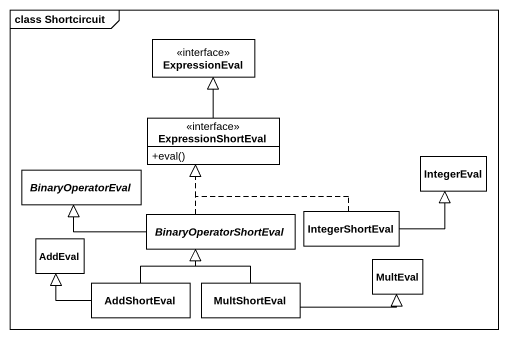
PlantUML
@startuml
mainframe class Shortcircuit
hide circle
hide empty members
skinparam classAttributeIconSize 0
interface ExpressionEval #FFFFFF
interface ExpressionShortEval #FFFFFF {
  +eval()
}
abstract class BinaryOperatorEval #FFFFFF
class IntegerEval #FFFFFF
abstract class BinaryOperatorShortEval #FFFFFF
class IntegerShortEval #FFFFFF
class AddEval #FFFFFF
class MultEval #FFFFFF
class AddShortEval #FFFFFF
class MultShortEval #FFFFFF
ExpressionShortEval -up-|> ExpressionEval
BinaryOperatorShortEval .up.|> ExpressionShortEval
BinaryOperatorShortEval -left-|> BinaryOperatorEval
IntegerShortEval .up.|> ExpressionShortEval
IntegerShortEval -right-|> IntegerEval
AddShortEval -up-|> BinaryOperatorShortEval
AddShortEval -left-|> AddEval
MultShortEval -up-|> BinaryOperatorShortEval
MultShortEval -right-|> MultEval
@enduml
